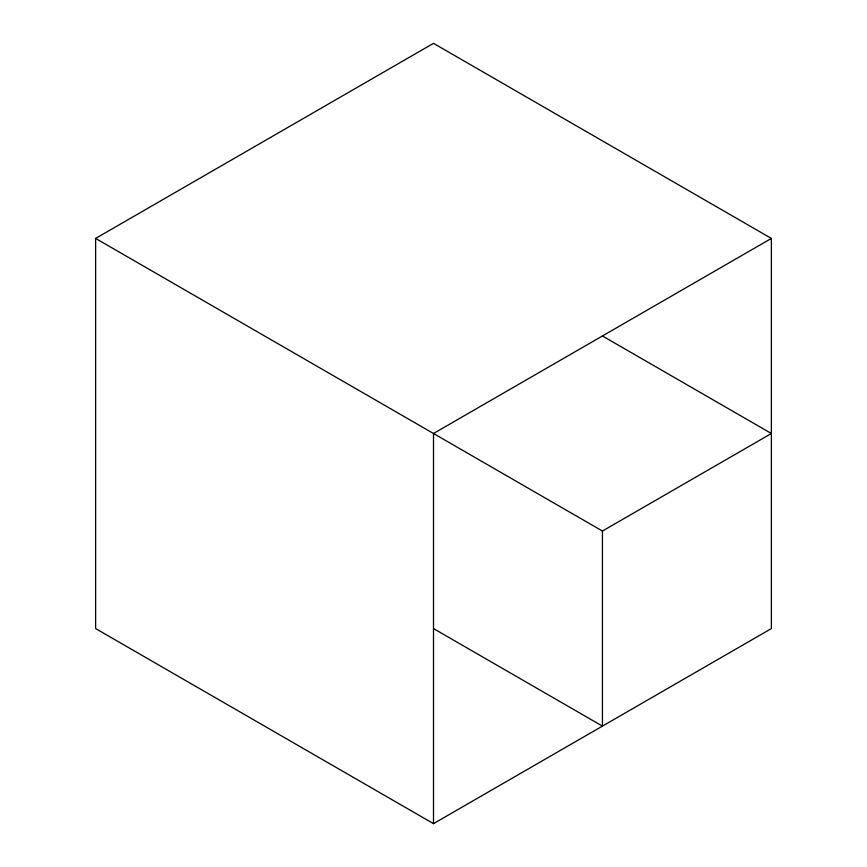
<?xml version="1.0" encoding="UTF-8"?>
<svg xmlns="http://www.w3.org/2000/svg" width="867" height="867" viewBox="0 0 867 867"><rect width="100%" height="100%" fill="white"/><g stroke="black" fill="none" stroke-linecap="round" stroke-linejoin="round"><path stroke-width="1.3" d="M95.619 238.425L433.5 43.35L771.381 238.425L771.381 628.575L433.5 823.65L95.619 628.575L95.619 238.425L602.435 531.038L771.381 433.5L602.435 335.962M771.381 238.425L433.5 433.5L433.5 823.65M433.5 628.575L602.435 726.112L602.435 531.038"/></g></svg>
